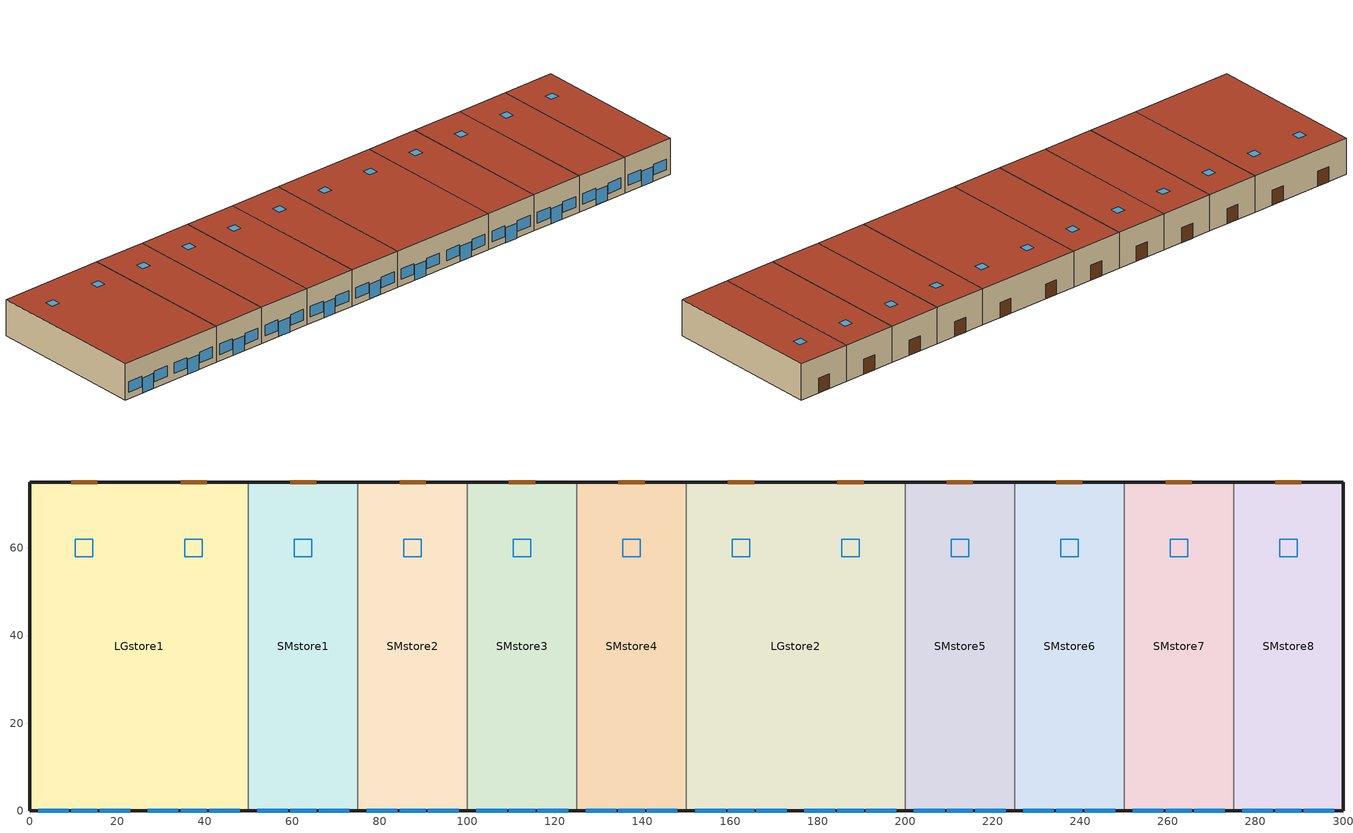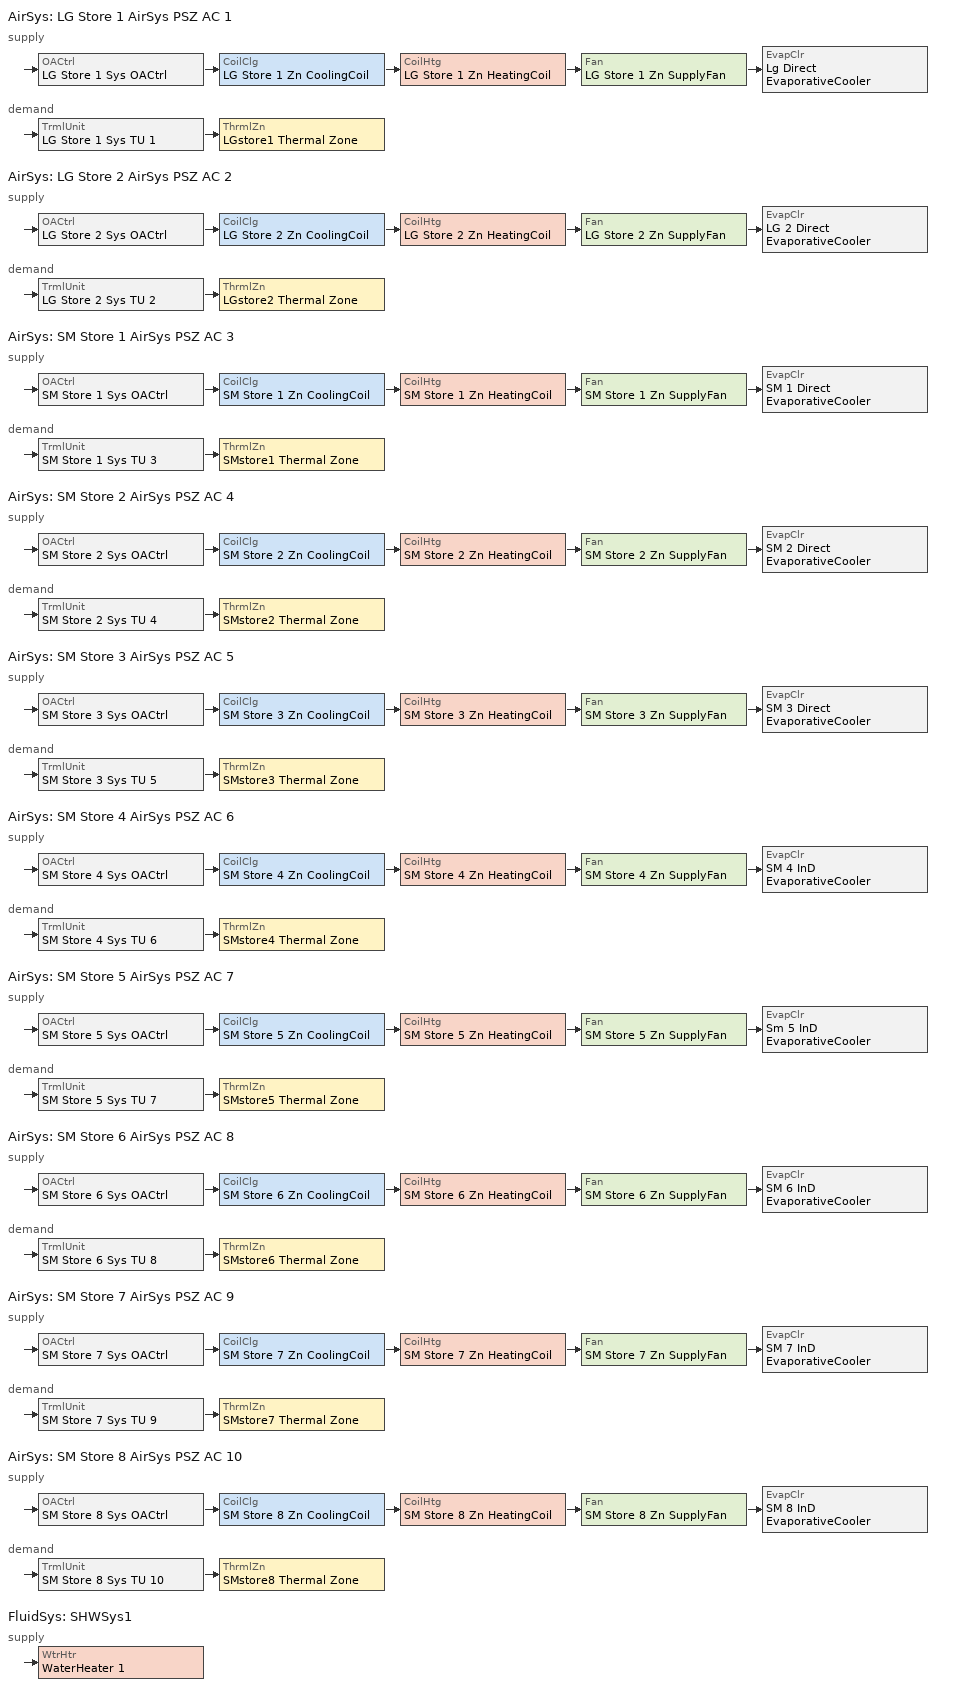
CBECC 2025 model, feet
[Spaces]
LGstore1
 floor ground (Slab Floor): 50,75 50,0 0,0 0,75 z0
 wall outside (Metal Framed Wall): 50,75 0,75 0,0 50,0 z0:16.99
 wall to SMstore1 (Interior Wall): 50,0 50,75 z0:16.99
 window (NACM VertFenestration Fixed): 9.51,0 15.52,0 / 34.51,0 40.52,0 z0:6.99; 2,0 8.99,0 / 16.01,0 23,0 / 27,0 33.99,0 / 41.01,0 48,0 z2.99:7.97
 door (NACM Door): 15.52,75 9.51,75 / 40.52,75 34.51,75 z0:6.99
 roof outside (Roof): 50,0 50,75 0,75 0,0 z16.99
 skylight (NACM Skylight Curb Metal Frame): 14.5,58 14.5,62 10.5,62 10.5,58 z16.99; 39.5,58 39.5,62 35.5,62 35.5,58 z16.99
SMstore1
 floor ground (Slab Floor): 75,75 75,0 50,0 50,75 z0
 wall outside (Metal Framed Wall): 50,0 75,0 / 75,75 50,75 z0:16.99
 wall to SMstore2 (Interior Wall): 75,0 75,75 z0:16.99
 window (NACM VertFenestration Fixed): 59.51,0 65.52,0 z0:6.99; 52,0 58.99,0 / 66.01,0 73,0 z2.99:7.97
 door (NACM Door): 65.52,75 59.51,75 z0:6.99
 roof outside (Roof): 75,0 75,75 50,75 50,0 z16.99
 skylight (NACM Skylight Curb Metal Frame): 64.5,58 64.5,62 60.5,62 60.5,58 z16.99
LGstore2
 floor ground (Slab Floor): 200,75 200,0 150,0 150,75 z0
 wall outside (Metal Framed Wall): 150,0 200,0 / 200,75 150,75 z0:16.99
 wall to SMstore4 (Interior Wall): 150,75 150,0 z0:16.99
 wall to SMstore5 (Interior Wall): 200,0 200,75 z0:16.99
 window (NACM VertFenestration Fixed): 159.51,0 165.49,0 / 184.51,0 190.49,0 z0:6.99; 152,0 158.99,0 / 166.01,0 173,0 / 177,0 183.99,0 / 191.01,0 198,0 z2.99:7.97
 door (NACM Door): 165.49,75 159.51,75 / 190.49,75 184.51,75 z0:6.99
 roof outside (Roof): 200,0 200,75 150,75 150,0 z16.99
 skylight (NACM Skylight Curb Metal Frame): 164.5,58 164.5,62 160.5,62 160.5,58 z16.99; 189.5,58 189.5,62 185.5,62 185.5,58 z16.99
SMstore4
 floor ground (Slab Floor): 150,75 150,0 125,0 125,75 z0
 wall outside (Metal Framed Wall): 125,0 150,0 / 150,75 125,75 z0:16.99
 wall to SMstore3 (Interior Wall): 125,75 125,0 z0:16.99
 window (NACM VertFenestration Fixed): 134.51,0 140.49,0 z0:6.99; 127,0 133.99,0 / 141.01,0 148,0 z2.99:7.97
 door (NACM Door): 140.49,75 134.51,75 z0:6.99
 roof outside (Roof): 150,0 150,75 125,75 125,0 z16.99
 skylight (NACM Skylight Curb Metal Frame): 139.5,58 139.5,62 135.5,62 135.5,58 z16.99
SMstore5
 floor ground (Slab Floor): 225,75 225,0 200,0 200,75 z0
 wall outside (Metal Framed Wall): 200,0 225,0 / 225,75 200,75 z0:16.99
 wall to SMstore6 (Interior Wall): 225,0 225,75 z0:16.99
 window (NACM VertFenestration Fixed): 209.51,0 215.49,0 z0:6.99; 202,0 208.99,0 / 216.01,0 223,0 z2.99:7.97
 door (NACM Door): 215.49,75 209.51,75 z0:6.99
 roof outside (Roof): 225,0 225,75 200,75 200,0 z16.99
 skylight (NACM Skylight Curb Metal Frame): 214.5,58 214.5,62 210.5,62 210.5,58 z16.99
SMstore2
 floor ground (Slab Floor): 100,75 100,0 75,0 75,75 z0
 wall outside (Metal Framed Wall): 75,0 100,0 / 100,75 75,75 z0:16.99
 wall to SMstore3 (Interior Wall): 100,0 100,75 z0:16.99
 window (NACM VertFenestration Fixed): 84.51,0 90.49,0 z0:6.99; 77,0 83.99,0 / 91.01,0 98,0 z2.99:7.97
 door (NACM Door): 90.49,75 84.51,75 z0:6.99
 roof outside (Roof): 100,0 100,75 75,75 75,0 z16.99
 skylight (NACM Skylight Curb Metal Frame): 89.5,58 89.5,62 85.5,62 85.5,58 z16.99
SMstore3
 floor ground (Slab Floor): 125,75 125,0 100,0 100,75 z0
 wall outside (Metal Framed Wall): 100,0 125,0 / 125,75 100,75 z0:16.99
 window (NACM VertFenestration Fixed): 109.51,0 115.49,0 z0:6.99; 102,0 108.99,0 / 116.01,0 123,0 z2.99:7.97
 door (NACM Door): 115.49,75 109.51,75 z0:6.99
 roof outside (Roof): 125,0 125,75 100,75 100,0 z16.99
 skylight (NACM Skylight Curb Metal Frame): 114.5,58 114.5,62 110.5,62 110.5,58 z16.99
SMstore6
 floor ground (Slab Floor): 250,75 250,0 225,0 225,75 z0
 wall outside (Metal Framed Wall): 225,0 250,0 / 250,75 225,75 z0:16.99
 wall to SMstore7 (Interior Wall): 250,0 250,75 z0:16.99
 window (NACM VertFenestration Fixed): 234.51,0 240.49,0 z0:6.99; 227,0 233.99,0 / 241.01,0 248,0 z2.99:7.97
 door (NACM Door): 240.49,75 234.51,75 z0:6.99
 roof outside (Roof): 250,0 250,75 225,75 225,0 z16.99
 skylight (NACM Skylight Curb Metal Frame): 239.5,58 239.5,62 235.5,62 235.5,58 z16.99
SMstore7
 floor ground (Slab Floor): 275,75 275,0 250,0 250,75 z0
 wall outside (Metal Framed Wall): 250,0 275,0 / 275,75 250,75 z0:16.99
 wall to SMstore8 (Interior Wall): 275,0 275,75 z0:16.99
 window (NACM VertFenestration Fixed): 259.51,0 265.49,0 z0:6.99; 252,0 258.99,0 / 266.01,0 273,0 z2.99:7.97
 door (NACM Door): 265.49,75 259.51,75 z0:6.99
 roof outside (Roof): 275,0 275,75 250,75 250,0 z16.99
 skylight (NACM Skylight Curb Metal Frame): 264.5,58 264.5,62 260.5,62 260.5,58 z16.99
SMstore8
 floor ground (Slab Floor): 300,75 300,0 275,0 275,75 z0
 wall outside (Metal Framed Wall): 275,0 300,0 300,75 275,75 z0:16.99
 window (NACM VertFenestration Fixed): 284.51,0 290.49,0 z0:6.99; 277,0 283.99,0 / 291.01,0 298,0 z2.99:7.97
 door (NACM Door): 290.49,75 284.51,75 z0:6.99
 roof outside (Roof): 300,0 300,75 275,75 275,0 z16.99
 skylight (NACM Skylight Curb Metal Frame): 289.5,58 289.5,62 285.5,62 285.5,58 z16.99
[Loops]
AirSys 'LG Store 1 AirSys PSZ AC 1'
 supply: OACtrl 'LG Store 1 Sys OACtrl' > CoilClg 'LG Store 1 Zn CoolingCoil' > CoilHtg 'LG Store 1 Zn HeatingCoil' > Fan 'LG Store 1 Zn SupplyFan' > EvapClr 'Lg Direct EvaporativeCooler'
 demand: TrmlUnit 'LG Store 1 Sys TU 1' > ThrmlZn 'LGstore1 Thermal Zone'
AirSys 'LG Store 2 AirSys PSZ AC 2'
 supply: OACtrl 'LG Store 2 Sys OACtrl' > CoilClg 'LG Store 2 Zn CoolingCoil' > CoilHtg 'LG Store 2 Zn HeatingCoil' > Fan 'LG Store 2 Zn SupplyFan' > EvapClr 'LG 2 Direct EvaporativeCooler'
 demand: TrmlUnit 'LG Store 2 Sys TU 2' > ThrmlZn 'LGstore2 Thermal Zone'
AirSys 'SM Store 1 AirSys PSZ AC 3'
 supply: OACtrl 'SM Store 1 Sys OACtrl' > CoilClg 'SM Store 1 Zn CoolingCoil' > CoilHtg 'SM Store 1 Zn HeatingCoil' > Fan 'SM Store 1 Zn SupplyFan' > EvapClr 'SM 1 Direct EvaporativeCooler'
 demand: TrmlUnit 'SM Store 1 Sys TU 3' > ThrmlZn 'SMstore1 Thermal Zone'
AirSys 'SM Store 2 AirSys PSZ AC 4'
 supply: OACtrl 'SM Store 2 Sys OACtrl' > CoilClg 'SM Store 2 Zn CoolingCoil' > CoilHtg 'SM Store 2 Zn HeatingCoil' > Fan 'SM Store 2 Zn SupplyFan' > EvapClr 'SM 2 Direct EvaporativeCooler'
 demand: TrmlUnit 'SM Store 2 Sys TU 4' > ThrmlZn 'SMstore2 Thermal Zone'
AirSys 'SM Store 3 AirSys PSZ AC 5'
 supply: OACtrl 'SM Store 3 Sys OACtrl' > CoilClg 'SM Store 3 Zn CoolingCoil' > CoilHtg 'SM Store 3 Zn HeatingCoil' > Fan 'SM Store 3 Zn SupplyFan' > EvapClr 'SM 3 Direct EvaporativeCooler'
 demand: TrmlUnit 'SM Store 3 Sys TU 5' > ThrmlZn 'SMstore3 Thermal Zone'
AirSys 'SM Store 4 AirSys PSZ AC 6'
 supply: OACtrl 'SM Store 4 Sys OACtrl' > CoilClg 'SM Store 4 Zn CoolingCoil' > CoilHtg 'SM Store 4 Zn HeatingCoil' > Fan 'SM Store 4 Zn SupplyFan' > EvapClr 'SM 4 InD EvaporativeCooler'
 demand: TrmlUnit 'SM Store 4 Sys TU 6' > ThrmlZn 'SMstore4 Thermal Zone'
AirSys 'SM Store 5 AirSys PSZ AC 7'
 supply: OACtrl 'SM Store 5 Sys OACtrl' > CoilClg 'SM Store 5 Zn CoolingCoil' > CoilHtg 'SM Store 5 Zn HeatingCoil' > Fan 'SM Store 5 Zn SupplyFan' > EvapClr 'Sm 5 InD EvaporativeCooler'
 demand: TrmlUnit 'SM Store 5 Sys TU 7' > ThrmlZn 'SMstore5 Thermal Zone'
AirSys 'SM Store 6 AirSys PSZ AC 8'
 supply: OACtrl 'SM Store 6 Sys OACtrl' > CoilClg 'SM Store 6 Zn CoolingCoil' > CoilHtg 'SM Store 6 Zn HeatingCoil' > Fan 'SM Store 6 Zn SupplyFan' > EvapClr 'SM 6 InD EvaporativeCooler'
 demand: TrmlUnit 'SM Store 6 Sys TU 8' > ThrmlZn 'SMstore6 Thermal Zone'
AirSys 'SM Store 7 AirSys PSZ AC 9'
 supply: OACtrl 'SM Store 7 Sys OACtrl' > CoilClg 'SM Store 7 Zn CoolingCoil' > CoilHtg 'SM Store 7 Zn HeatingCoil' > Fan 'SM Store 7 Zn SupplyFan' > EvapClr 'SM 7 InD EvaporativeCooler'
 demand: TrmlUnit 'SM Store 7 Sys TU 9' > ThrmlZn 'SMstore7 Thermal Zone'
AirSys 'SM Store 8 AirSys PSZ AC 10'
 supply: OACtrl 'SM Store 8 Sys OACtrl' > CoilClg 'SM Store 8 Zn CoolingCoil' > CoilHtg 'SM Store 8 Zn HeatingCoil' > Fan 'SM Store 8 Zn SupplyFan' > EvapClr 'SM 8 InD EvaporativeCooler'
 demand: TrmlUnit 'SM Store 8 Sys TU 10' > ThrmlZn 'SMstore8 Thermal Zone'
FluidSys 'SHWSys1'
 supply: WtrHtr 'WaterHeater 1'
[Proj]
1013906-RetlStrp-EvapCooler: ZipCode=90505; CompType=NewComplete; AirBarrier=Air barrier - not verified
[Bldg]
Strip Mall: TotStoryCnt=1; AboveGrdStoryCnt=1
[Mat]
Name | CodeCat | CodeItem
Stucco - 7/8 in | Plastering Materials | Stucco - 7/8 in.
Building Paper - 1/16 in | Building Membrane | Building Paper - 1/16 in.
Air - Metal Wall Framing - 16 or 24 in OC; Stud Wall | Air | Air - Metal Wall Framing - 16 or 24 in. OC
Gypsum Board - 1/2 in | Bldg Board and Siding | Gypsum Board - 1/2 in.
Expanded Polystyrene - EPS - 3 1/3 in | Insulation Board | Expanded Polystyrene - EPS - 3 1/3 in. R14
Metal Standing Seam - 1/16 in | Roofing | Metal Standing Seam - 1/16 in.
Expanded Polystyrene - EPS - 6 7/8 in | Insulation Board | Expanded Polystyrene - EPS - 6 7/8 in. R29
[FenCons] FenProdType=FixedWindow; AssmContext=Manufactured; CertificationMthd=NFRCRated; SHGC=0.25
Name | FenType | SkyltGlz | SkyltCurb | Diffusing | UFactor | VT | GlzTint | WinDivider
NACM Skylight Curb Metal Frame | Skylight | Glass | CurbMounted | 0 | 0.58 | 0.49
NACM VertFenestration Fixed | VerticalFenestration |  |  |  | 0.36 | 0.42 | TintedGlazing | DividerBtwnPanesLessThan7_16in
[ConsAssm]
Name | CompatibleSurfType | MatRef[1] | MatRef[2] | MatRef[3] | MatRef[4] | MatRef[5] | SlabType | SlabInsOrientation | SlabInsThrmlR
Metal Framed Wall | ExteriorWall | Stucco - 7/8 in | Building Paper - 1/16 in | Expanded Polystyrene - EPS - 3 1/3 in | Air - Metal Wall Framing - 16 or 24 in OC | Gypsum Board - 1/2 in
Interior Wall | InteriorWall | Gypsum Board - 1/2 in | Stud Wall | Gypsum Board - 1/2 in
Slab Floor | UndergroundFloor |  |  |  |  |  | UnheatedSlabOnGrade | 12inHorizontal | R5
Roof | Roof | Metal Standing Seam - 1/16 in | Expanded Polystyrene - EPS - 6 7/8 in
[DrCons]
NACM Door: Type=MetalInsulatedSingleLayerSectionalDoor; CertificationMthd=NFRCRated; UFactor=0.36; Open=Swinging
[Story]
Building Story 1
[Spc] Story=Building Story 1; SpcFuncDefaultsRef=StripMall_Defaults; SecSide100PctControlled=1; SHWFluidSegRef=SHWSys1 Supply
Name | ThrmlZnRef | Vol
LGstore1 | LGstore1 Thermal Zone | 63730.3
LGstore2 | LGstore2 Thermal Zone | 63730.3
SMstore1 | SMstore1 Thermal Zone | 31865.2
SMstore2 | SMstore2 Thermal Zone | 31865.2
SMstore3 | SMstore3 Thermal Zone | 31865.2
SMstore4 | SMstore4 Thermal Zone | 31865.2
SMstore5 | SMstore5 Thermal Zone | 31865.2
SMstore6 | SMstore6 Thermal Zone | 31865.2
SMstore7 | SMstore7 Thermal Zone | 31865.2
SMstore8 | SMstore8 Thermal Zone | 31865.2
[ThrmlZn] Type=Conditioned; VentCtrlMthd=CO2Sensors
Name | PriAirCondgSysRef[1]
LGstore1 Thermal Zone | LG Store 1 AirSys PSZ AC 1
LGstore2 Thermal Zone | LG Store 2 AirSys PSZ AC 2
SMstore1 Thermal Zone | SM Store 1 AirSys PSZ AC 3
SMstore2 Thermal Zone | SM Store 2 AirSys PSZ AC 4
SMstore3 Thermal Zone | SM Store 3 AirSys PSZ AC 5
SMstore4 Thermal Zone | SM Store 4 AirSys PSZ AC 6
SMstore5 Thermal Zone | SM Store 5 AirSys PSZ AC 7
SMstore6 Thermal Zone | SM Store 6 AirSys PSZ AC 8
SMstore7 Thermal Zone | SM Store 7 AirSys PSZ AC 9
SMstore8 Thermal Zone | SM Store 8 AirSys PSZ AC 10
[AirSys] Type=SZAC; OptStart=0
Name | CtrlZnRef
LG Store 1 AirSys PSZ AC 1 | LGstore1 Thermal Zone
LG Store 2 AirSys PSZ AC 2 | LGstore2 Thermal Zone
SM Store 1 AirSys PSZ AC 3 | SMstore1 Thermal Zone
SM Store 2 AirSys PSZ AC 4 | SMstore2 Thermal Zone
SM Store 3 AirSys PSZ AC 5 | SMstore3 Thermal Zone
SM Store 4 AirSys PSZ AC 6 | SMstore4 Thermal Zone
SM Store 5 AirSys PSZ AC 7 | SMstore5 Thermal Zone
SM Store 6 AirSys PSZ AC 8 | SMstore6 Thermal Zone
SM Store 7 AirSys PSZ AC 9 | SMstore7 Thermal Zone
SM Store 8 AirSys PSZ AC 10 | SMstore8 Thermal Zone
[AirSeg]
Name | Sys | Type | Path
LG Store 1 Sys SupAirSeg | LG Store 1 AirSys PSZ AC 1 | Supply | Ducted
LG Store 1 Sys RetAirSeg | LG Store 1 AirSys PSZ AC 1 | Return | Direct
LG Store 2 Sys SupAirSeg | LG Store 2 AirSys PSZ AC 2 | Supply | Ducted
LG Store 2 Sys RetAirSeg | LG Store 2 AirSys PSZ AC 2 | Return | Direct
SM Store 1 Sys SupAirSeg | SM Store 1 AirSys PSZ AC 3 | Supply | Ducted
SM Store 1 Sys RetAirSeg | SM Store 1 AirSys PSZ AC 3 | Return | Direct
SM Store 2 Sys SupAirSeg | SM Store 2 AirSys PSZ AC 4 | Supply | Ducted
SM Store 2 Sys RetAirSeg | SM Store 2 AirSys PSZ AC 4 | Return | Direct
SM Store 3 Sys SupAirSeg | SM Store 3 AirSys PSZ AC 5 | Supply | Ducted
SM Store 3 Sys RetAirSeg | SM Store 3 AirSys PSZ AC 5 | Return | Direct
SM Store 4 Sys SupAirSeg | SM Store 4 AirSys PSZ AC 6 | Supply | Ducted
SM Store 4 Sys RetAirSeg | SM Store 4 AirSys PSZ AC 6 | Return | Direct
SM Store 5 Sys SupAirSeg | SM Store 5 AirSys PSZ AC 7 | Supply | Ducted
SM Store 5 Sys RetAirSeg | SM Store 5 AirSys PSZ AC 7 | Return | Direct
SM Store 6 Sys SupAirSeg | SM Store 6 AirSys PSZ AC 8 | Supply | Ducted
SM Store 6 Sys RetAirSeg | SM Store 6 AirSys PSZ AC 8 | Return | Direct
SM Store 7 Sys SupAirSeg | SM Store 7 AirSys PSZ AC 9 | Supply | Ducted
SM Store 7 Sys RetAirSeg | SM Store 7 AirSys PSZ AC 9 | Return | Direct
SM Store 8 Sys SupAirSeg | SM Store 8 AirSys PSZ AC 10 | Supply | Ducted
SM Store 8 Sys RetAirSeg | SM Store 8 AirSys PSZ AC 10 | Return | Direct
[CoilClg] Type=DirectExpansion; FuelSrc=Electric; DXEER=11.2; CndsrType=Air
Name | Sys | DXSEER
LG Store 1 Zn CoolingCoil | LG Store 1 AirSys PSZ AC 1
LG Store 2 Zn CoolingCoil | LG Store 2 AirSys PSZ AC 2
SM Store 1 Zn CoolingCoil | SM Store 1 AirSys PSZ AC 3 | 14
SM Store 2 Zn CoolingCoil | SM Store 2 AirSys PSZ AC 4 | 14
SM Store 3 Zn CoolingCoil | SM Store 3 AirSys PSZ AC 5 | 14
SM Store 4 Zn CoolingCoil | SM Store 4 AirSys PSZ AC 6 | 14
SM Store 5 Zn CoolingCoil | SM Store 5 AirSys PSZ AC 7 | 14
SM Store 6 Zn CoolingCoil | SM Store 6 AirSys PSZ AC 8 | 14
SM Store 7 Zn CoolingCoil | SM Store 7 AirSys PSZ AC 9 | 14
SM Store 8 Zn CoolingCoil | SM Store 8 AirSys PSZ AC 10 | 14
[CoilHtg] Type=Furnace; FuelSrc=Gas; FurnThrmlEff=0.82
Name | Sys
LG Store 1 Zn HeatingCoil | LG Store 1 AirSys PSZ AC 1
LG Store 2 Zn HeatingCoil | LG Store 2 AirSys PSZ AC 2
SM Store 1 Zn HeatingCoil | SM Store 1 AirSys PSZ AC 3
SM Store 2 Zn HeatingCoil | SM Store 2 AirSys PSZ AC 4
SM Store 3 Zn HeatingCoil | SM Store 3 AirSys PSZ AC 5
SM Store 4 Zn HeatingCoil | SM Store 4 AirSys PSZ AC 6
SM Store 5 Zn HeatingCoil | SM Store 5 AirSys PSZ AC 7
SM Store 6 Zn HeatingCoil | SM Store 6 AirSys PSZ AC 8
SM Store 7 Zn HeatingCoil | SM Store 7 AirSys PSZ AC 9
SM Store 8 Zn HeatingCoil | SM Store 8 AirSys PSZ AC 10
[Fan] ModelingMthd=StaticPressure; FlowEff=0.6; TotStaticPress=2.5; MtrEff=0.9
Name | Sys
LG Store 1 Zn SupplyFan | LG Store 1 AirSys PSZ AC 1
LG Store 2 Zn SupplyFan | LG Store 2 AirSys PSZ AC 2
SM Store 1 Zn SupplyFan | SM Store 1 AirSys PSZ AC 3
SM Store 2 Zn SupplyFan | SM Store 2 AirSys PSZ AC 4
SM Store 3 Zn SupplyFan | SM Store 3 AirSys PSZ AC 5
SM Store 4 Zn SupplyFan | SM Store 4 AirSys PSZ AC 6
SM Store 5 Zn SupplyFan | SM Store 5 AirSys PSZ AC 7
SM Store 6 Zn SupplyFan | SM Store 6 AirSys PSZ AC 8
SM Store 7 Zn SupplyFan | SM Store 7 AirSys PSZ AC 9
SM Store 8 Zn SupplyFan | SM Store 8 AirSys PSZ AC 10
[EvapClr]
Name | Sys | Type | Eff | SecFanFlowCap | SecFanTotStaticPress | SecAirSrc
Lg Direct EvaporativeCooler | LG Store 1 AirSys PSZ AC 1 | Direct | 0.8
LG 2 Direct EvaporativeCooler | LG Store 2 AirSys PSZ AC 2 | Direct | 0.8
SM 1 Direct EvaporativeCooler | SM Store 1 AirSys PSZ AC 3 | Direct | 0.8
SM 2 Direct EvaporativeCooler | SM Store 2 AirSys PSZ AC 4 | Direct | 0.8
SM 3 Direct EvaporativeCooler | SM Store 3 AirSys PSZ AC 5 | Direct | 0.8
SM 4 InD EvaporativeCooler | SM Store 4 AirSys PSZ AC 6 | Indirect | 0.75 | 1875 | 1 | Return
Sm 5 InD EvaporativeCooler | SM Store 5 AirSys PSZ AC 7 | Indirect | 0.75 | 1875 | 1 | Return
SM 6 InD EvaporativeCooler | SM Store 6 AirSys PSZ AC 8 | Indirect | 0.75 | 1875 | 1 | Return
SM 7 InD EvaporativeCooler | SM Store 7 AirSys PSZ AC 9 | Indirect | 0.75 | 1875 | 1 | Return
SM 8 InD EvaporativeCooler | SM Store 8 AirSys PSZ AC 10 | Indirect | 0.75 | 1875 | 1 | Return
[TrmlUnit] Type=Uncontrolled
Name | Sys | ZnServedRef | PriAirSegRef
LG Store 1 Sys TU 1 | LG Store 1 AirSys PSZ AC 1 | LGstore1 Thermal Zone | LG Store 1 Sys SupAirSeg
LG Store 2 Sys TU 2 | LG Store 2 AirSys PSZ AC 2 | LGstore2 Thermal Zone | LG Store 2 Sys SupAirSeg
SM Store 1 Sys TU 3 | SM Store 1 AirSys PSZ AC 3 | SMstore1 Thermal Zone | SM Store 1 Sys SupAirSeg
SM Store 2 Sys TU 4 | SM Store 2 AirSys PSZ AC 4 | SMstore2 Thermal Zone | SM Store 2 Sys SupAirSeg
SM Store 3 Sys TU 5 | SM Store 3 AirSys PSZ AC 5 | SMstore3 Thermal Zone | SM Store 3 Sys SupAirSeg
SM Store 4 Sys TU 6 | SM Store 4 AirSys PSZ AC 6 | SMstore4 Thermal Zone | SM Store 4 Sys SupAirSeg
SM Store 5 Sys TU 7 | SM Store 5 AirSys PSZ AC 7 | SMstore5 Thermal Zone | SM Store 5 Sys SupAirSeg
SM Store 6 Sys TU 8 | SM Store 6 AirSys PSZ AC 8 | SMstore6 Thermal Zone | SM Store 6 Sys SupAirSeg
SM Store 7 Sys TU 9 | SM Store 7 AirSys PSZ AC 9 | SMstore7 Thermal Zone | SM Store 7 Sys SupAirSeg
SM Store 8 Sys TU 10 | SM Store 8 AirSys PSZ AC 10 | SMstore8 Thermal Zone | SM Store 8 Sys SupAirSeg
[OACtrl] EconoCtrlMthd=DifferentialDryBulb; EconoIntegration=Integrated; EconoHiTempLockout=80
Name | Sys | AirSegSupRef | AirSegRetRef
LG Store 1 Sys OACtrl | LG Store 1 AirSys PSZ AC 1 | LG Store 1 Sys SupAirSeg | LG Store 1 Sys RetAirSeg
LG Store 2 Sys OACtrl | LG Store 2 AirSys PSZ AC 2 | LG Store 2 Sys SupAirSeg | LG Store 2 Sys RetAirSeg
SM Store 1 Sys OACtrl | SM Store 1 AirSys PSZ AC 3 | SM Store 1 Sys SupAirSeg | SM Store 1 Sys RetAirSeg
SM Store 2 Sys OACtrl | SM Store 2 AirSys PSZ AC 4 | SM Store 2 Sys SupAirSeg | SM Store 2 Sys RetAirSeg
SM Store 3 Sys OACtrl | SM Store 3 AirSys PSZ AC 5 | SM Store 3 Sys SupAirSeg | SM Store 3 Sys RetAirSeg
SM Store 4 Sys OACtrl | SM Store 4 AirSys PSZ AC 6 | SM Store 4 Sys SupAirSeg | SM Store 4 Sys RetAirSeg
SM Store 5 Sys OACtrl | SM Store 5 AirSys PSZ AC 7 | SM Store 5 Sys SupAirSeg | SM Store 5 Sys RetAirSeg
SM Store 6 Sys OACtrl | SM Store 6 AirSys PSZ AC 8 | SM Store 6 Sys SupAirSeg | SM Store 6 Sys RetAirSeg
SM Store 7 Sys OACtrl | SM Store 7 AirSys PSZ AC 9 | SM Store 7 Sys SupAirSeg | SM Store 7 Sys RetAirSeg
SM Store 8 Sys OACtrl | SM Store 8 AirSys PSZ AC 10 | SM Store 8 Sys SupAirSeg | SM Store 8 Sys RetAirSeg
[SpcFuncDefaults]
StripMall_Defaults: SpcFunc=Retail Sales Area (Retail Merchandise Sales)
[FluidSys]
SHWSys1: Type=ServiceHotWater
[WtrHtr]
WaterHeater 1: Sys=SHWSys1; FluidSegOutRef=SHWSys1 Supply; FluidSegMakeupRef=SHWSys1 MuniInlet; EF=0.637; RE=0.78; ThrmlEff=0.84
[FluidSeg] Sys=SHWSys1
Name | Type | Src
SHWSys1 MuniInlet | MakeupFluid | MunicipalWater
SHWSys1 Supply | PrimarySupply
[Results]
End Use | Proposed Design Site Elec. (MWh/yr) | Proposed Site Gas (MBtu/yr) | Proposed LSC¹ ($/ft²-yr) | Standard Design Site Elec. (MWh/yr) | Standard Site Gas (MBtu/yr) | Standard LSC¹ ($/ft²-yr) | Compliance Margins LSC¹ ($/ft²-yr)
Space Heating | -- | 56.4 | 1.50 | 3.7 | -- | 1.10 | -0.40
Space Cooling | 19.7 | -- | 3.76 | 34.6 | -- | 6.78 | 3.02
Indoor Fans | 64.6 | -- | 14.32 | 62.9 | -- | 13.94 | -0.38
Heat Rejection | -- | -- | -- | -- | -- | -- | --
Pumps & Misc. | -- | -- | -- | -- | -- | -- | --
Domestic Hot Water | -- | 138.9 | 3.31 | 28.9 | -- | 6.55 | 3.24
Indoor Lighting | 73.9 | -- | 15.90 | 73.9 | -- | 15.90 | --
Total Compliance | 158.2 | 195.3 | 38.79 | 81.8 | 0.0 | 21.38 | -17.41
Receptacle | 81.8 | -- | 17.56 | 81.8 | -- | 17.56 | --
Process | -- | -- | -- | -- | -- | -- | --
Other Lighting | -- | -- | -- | -- | -- | -- | --
Process Motors | -- | -- | -- | -- | -- | -- | --
Photovoltaics | -- | -- | -- | -122.3 | -- | -22.84 | -22.84
Battery Storage | -- | -- | -- | 0.1 | -- | -0.05 | -0.05
Project Total | 240.0 | 195.3 | 56.35 | 163.6 | 0.0 | 38.94 | -17.41
Efficiency Compliance | 158.2 | 195.3 | 38.79 | 204.0 | 0.0 | 44.27 | 5.48
FAIL
